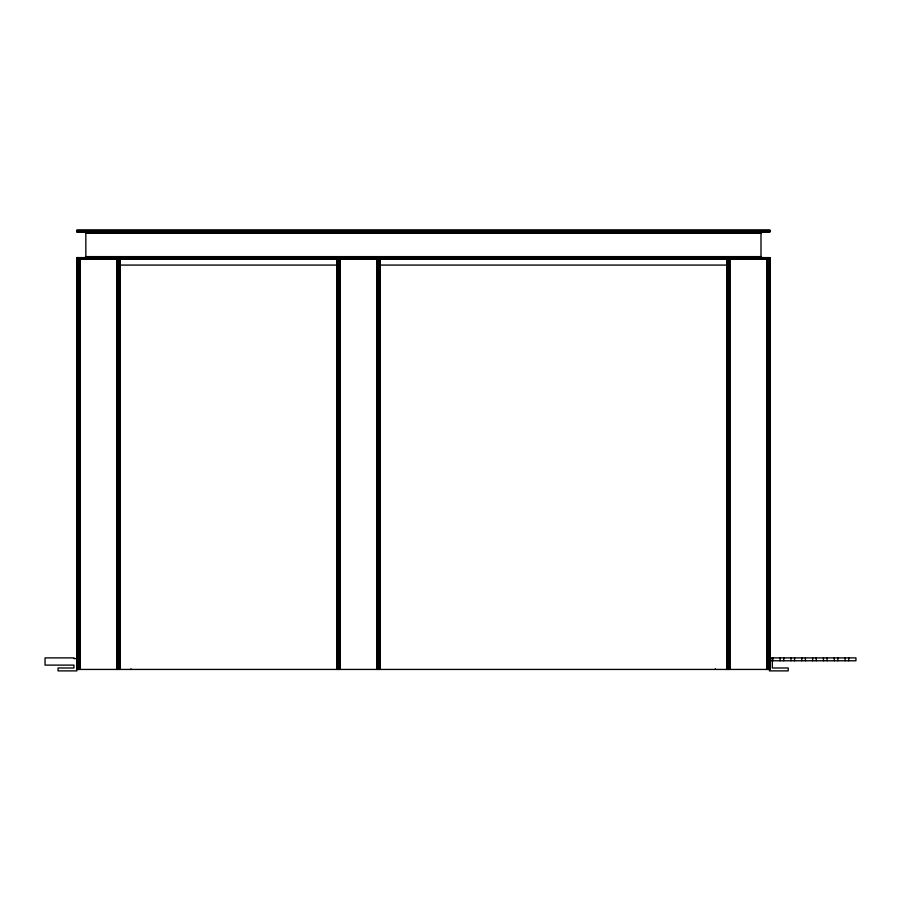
<?xml version="1.0" encoding="UTF-8"?>
<svg xmlns="http://www.w3.org/2000/svg" width="901" height="901" viewBox="0 0 901 901"><rect width="100%" height="100%" fill="white"/><g stroke="black" fill="none" stroke-linecap="round" stroke-linejoin="round"><path stroke-width="1.35" d="M76.822 658.608L73.938 658.608L73.938 657.888L45.05 657.888L45.05 665.107L73.938 665.107L73.938 667.99L58.047 667.99L58.047 670.885L76.822 670.885L76.822 258.35L77.689 257.483M85.099 257.483L85.843 256.616L85.843 233.077L84.987 232.21M76.822 658.316L77.069 657.043M761.863 257.483L760.996 256.616L760.996 233.077L761.863 232.21M77.689 232.21L76.822 230.115L770.017 230.115L769.15 232.21M85.82 256.841L761.03 256.841M769.904 231.782L76.934 231.782M85.415 257.371L761.424 257.371M118.481 668.992L116.826 669.432L116.826 259.297M767.787 668.992L766.12 669.432M76.822 230.408L770.017 230.408M76.822 231.343L770.017 231.343M76.855 231.568L769.995 231.568M77.081 231.962L769.769 231.962M77.249 232.098L769.589 232.098M85.313 232.278L761.536 232.278M85.595 232.469L761.255 232.469M85.786 232.751L761.108 232.649M85.82 232.852L761.03 232.852M85.843 233.077L760.996 233.077M85.843 256.616L760.996 256.616M85.786 256.954L761.063 256.954M85.674 257.145L761.176 257.145M77.249 257.607L769.589 257.607L769.995 669.432L769.904 259.297M77.081 257.742L769.769 257.742M76.934 257.923L769.904 257.923M76.855 258.125L769.995 258.125M76.822 258.35L770.017 258.35M770.017 259.297L76.822 259.297L76.934 669.432L770.017 669.432M120.148 265.074L336.737 265.074M380.064 265.074L726.702 265.074M770.085 657.888L855.95 657.888L855.95 660.771L771.493 660.771M769.443 658.608L772.337 658.608L772.337 667.99L788.217 667.99L788.217 670.885L769.443 670.885L769.443 670.153M729.438 669.432L727.783 668.992M78.477 668.992L80.144 669.432L80.144 259.297M848.731 657.888L848.731 660.771M845.115 657.888L845.115 660.771M837.896 657.888L837.896 660.771M834.292 657.888L834.292 660.771M827.062 657.888L827.062 660.771M823.458 657.888L823.458 660.771M816.238 657.888L816.238 660.771M812.623 657.888L812.623 660.771M805.404 657.888L805.404 660.771M801.789 657.888L801.789 660.771M794.569 657.888L794.569 660.771M790.965 657.888L790.965 660.771M783.746 657.888L783.746 660.771M780.131 657.888L780.131 660.771M772.912 657.888L772.912 660.771M769.578 259.297L769.578 669.432M769.33 259.297L769.33 669.432M769.049 259.297L769.049 669.432M768.722 259.297L768.722 669.432M768.362 259.297L768.362 669.432M767.967 259.297L767.967 669.432M767.562 259.297L767.562 669.432M767.134 259.297L767.134 669.432M766.706 259.297L766.706 669.432M730.024 259.297L730.024 669.432M729.585 259.297L729.585 669.432M729.157 259.297L729.157 669.432M728.751 259.297L728.751 669.432M728.357 259.297L728.357 669.432M727.997 259.297L727.997 669.432M727.67 259.297L727.67 669.432M727.389 259.297L727.389 669.432M727.141 259.297L727.141 669.432M726.949 264.905L726.949 669.432M726.814 264.905L726.814 669.432M726.702 259.297L726.702 669.432M715.293 668.79L715.293 669.432M380.064 259.297L380.098 669.432M379.952 259.297L380.031 669.432M379.805 259.297L379.805 669.432M379.614 259.297L379.614 669.432M379.377 259.297L379.377 669.432M379.096 259.297L379.096 669.432M378.769 259.297L378.769 669.432M378.397 259.297L378.397 669.432M378.015 259.297L378.015 669.432M377.598 259.297L377.598 669.432M377.17 259.297L377.17 669.432M376.742 259.297L376.742 669.432M340.06 259.297L340.06 669.432M339.632 259.297L339.632 669.432M339.204 259.297L339.204 669.432M338.787 259.297L338.787 669.432M338.404 259.297L338.404 669.432M338.033 259.297L338.033 669.432M337.706 259.297L337.706 669.432M337.425 259.297L337.425 669.432M337.188 259.297L337.188 669.432M336.997 259.297L336.997 669.432M336.737 259.297L336.737 669.432M130.983 668.79L130.983 669.432M120.148 259.297L120.148 669.432M120.036 264.905L119.889 669.432M119.698 259.297L119.698 669.432M119.461 259.297L119.461 669.432M119.169 259.297L119.169 669.432M118.842 259.297L118.842 669.432M118.481 259.297L118.481 669.432M118.099 259.297L118.099 669.432M117.682 259.297L117.682 669.432M117.254 259.297L117.254 669.432M79.705 259.297L79.705 669.432M79.288 259.297L79.288 669.432M78.871 259.297L78.871 669.432M78.477 259.297L78.477 669.432M78.117 259.297L78.117 669.432M77.79 259.297L77.79 669.432M77.509 259.297L77.509 669.432M77.272 259.297L77.272 669.432"/></g></svg>
